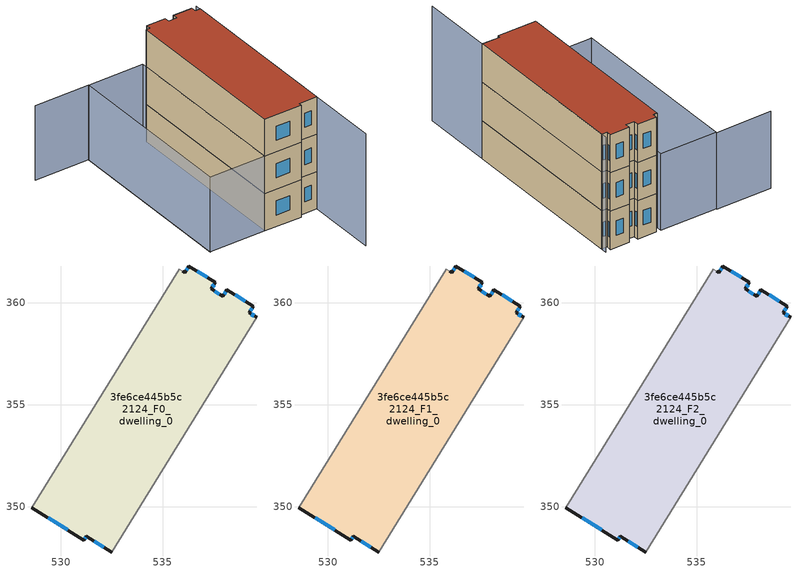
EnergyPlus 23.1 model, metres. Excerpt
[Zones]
3fe6ce445b5c2124_F0_dwelling_0
 floor ground (EU_floor_Construction): 538.16,360.64 539.45,359.83 539.25,359.51 539.61,359.29 532.49,347.77 531.25,348.54 531.13,348.35 528.58,349.95 535.82,361.66 535.99,361.55 536.09,361.49 536.29,361.81 537.59,361 537.39,360.68 537.96,360.32 z0
 wall outside (EU_wall_Construction): 539.61,359.29 539.25,359.51 539.45,359.83 538.16,360.64 537.96,360.32 537.39,360.68 537.59,361 536.29,361.81 536.09,361.49 535.99,361.55 / 528.58,349.95 531.13,348.35 531.25,348.54 532.49,347.77 z0:3
 wall adiabatic (EU_wall_Construction): 532.49,347.77 539.61,359.29 / 535.99,361.55 535.82,361.66 528.58,349.95 z0:3
 window (EU_Window_Construction): 537.78,360.43 537.56,360.57 / 538.09,360.54 538.02,360.42 / 539.05,360.08 538.56,360.39 / 539.31,359.61 539.39,359.73 / 539.5,359.36 539.36,359.44 / 531.64,348.3 532.11,348.01 / 531.17,348.41 531.22,348.48 / 529.38,349.45 530.34,348.85 / 536.23,361.71 536.15,361.59 / 537.18,361.25 536.69,361.56 / 537.45,360.78 537.52,360.9 z0.93:2.07
3fe6ce445b5c2124_F1_dwelling_0
 floor to 3fe6ce445b5c2124_F0_dwelling_0 (EU_floor_Construction): 538.16,360.64 539.45,359.83 539.25,359.51 539.61,359.29 532.49,347.77 531.25,348.54 531.13,348.35 528.58,349.95 535.82,361.66 535.99,361.55 536.09,361.49 536.29,361.81 537.59,361 537.39,360.68 537.96,360.32 z3
 wall outside (EU_wall_Construction): 539.61,359.29 539.25,359.51 539.45,359.83 538.16,360.64 537.96,360.32 537.39,360.68 537.59,361 536.29,361.81 536.09,361.49 535.99,361.55 / 528.58,349.95 531.13,348.35 531.25,348.54 532.49,347.77 z3:6
 wall adiabatic (EU_wall_Construction): 532.49,347.77 539.61,359.29 / 535.99,361.55 535.82,361.66 528.58,349.95 z3:6
 window (EU_Window_Construction): 537.78,360.43 537.56,360.57 / 538.09,360.54 538.02,360.42 / 539.05,360.08 538.56,360.39 / 539.31,359.61 539.39,359.73 / 539.5,359.36 539.36,359.44 / 531.64,348.3 532.11,348.01 / 531.17,348.41 531.22,348.48 / 529.38,349.45 530.34,348.85 / 536.23,361.71 536.15,361.59 / 537.18,361.25 536.69,361.56 / 537.45,360.78 537.52,360.9 z3.93:5.07
3fe6ce445b5c2124_F2_dwelling_0
 floor to 3fe6ce445b5c2124_F1_dwelling_0 (EU_floor_Construction): 538.16,360.64 539.45,359.83 539.25,359.51 539.61,359.29 532.49,347.77 531.25,348.54 531.13,348.35 528.58,349.95 535.82,361.66 535.99,361.55 536.09,361.49 536.29,361.81 537.59,361 537.39,360.68 537.96,360.32 z6
 wall outside (EU_wall_Construction): 539.61,359.29 539.25,359.51 539.45,359.83 538.16,360.64 537.96,360.32 537.39,360.68 537.59,361 536.29,361.81 536.09,361.49 535.99,361.55 / 528.58,349.95 531.13,348.35 531.25,348.54 532.49,347.77 z6:9
 wall adiabatic (EU_wall_Construction): 532.49,347.77 539.61,359.29 / 535.99,361.55 535.82,361.66 528.58,349.95 z6:9
 window (EU_Window_Construction): 537.78,360.43 537.56,360.57 / 538.09,360.54 538.02,360.42 / 539.05,360.08 538.56,360.39 / 539.31,359.61 539.39,359.73 / 539.5,359.36 539.36,359.44 / 531.64,348.3 532.11,348.01 / 531.17,348.41 531.22,348.48 / 529.38,349.45 530.34,348.85 / 536.23,361.71 536.15,361.59 / 537.18,361.25 536.69,361.56 / 537.45,360.78 537.52,360.9 z6.93:8.07
 roof outside (EU_roof_Construction): 532.49,347.77 539.61,359.29 539.25,359.51 539.45,359.83 538.16,360.64 537.96,360.32 537.39,360.68 537.59,361 536.29,361.81 536.09,361.49 535.99,361.55 535.82,361.66 528.58,349.95 531.13,348.35 531.25,348.54 z9
shading: 529.5,342.92 539.85,359.67 z0:9; 528.44,366.72 532.2,364.39 / 532.2,364.39 524.74,352.32 / 536.03,361.99 528.58,349.95 / 528.58,349.95 524.74,352.32 / 524.74,352.32 532.19,364.37 / 532.19,364.37 536.03,361.99 z0:6
[Building]
EU S2 Campaign: North Axis=0; Terrain=City; Solar Distribution=FullExterior
[Site:Location]
Montreal-Trudeau.Intl.AP: Latitude=45.4667; Longitude=-73.75; Time Zone=-5; Elevation=36
[SizingPeriod:WeatherFileDays]
AnnualSizingPeriod: Begin Month=1; Begin Day of Month=1; End Month=12; End Day of Month=31; Day of Week for Start Day=Monday; Use Weather File Daylight Saving Period=No; Use Weather File Rain and Snow Indicators=No
[MATERIAL]
EU_InternalMass_Material: Roughness=MediumRough; Thickness=0.1; Conductivity=1; Density=1800; Specific Heat=900; Thermal Absorptance=0.9; Solar Absorptance=0.7; Visible Absorptance=0.7
[MATERIAL:NOMASS] Roughness=MediumRough; Thermal Absorptance=0.9; Solar Absorptance=0.7; Visible Absorptance=0.7
Name | Thermal Resistance
EU_wall_NoMass; EU_floor_NoMass | 1.51479
EU_roof_NoMass | 2.84114
[WINDOWMATERIAL:SIMPLEGLAZINGSYSTEM]
EU_Window_SimpleGlazing: UFactor=3.53504; Solar Heat Gain Coefficient=0.8; Visible Transmittance=0.8
[CONSTRUCTION]
EU_wall_Construction: EU_wall_NoMass
EU_roof_Construction: EU_roof_NoMass
EU_floor_Construction: EU_floor_NoMass
EU_Window_Construction: EU_Window_SimpleGlazing
EU_InternalMass_Construction: EU_InternalMass_Material
[ZONE] Type=1; Multiplier=1; Ceiling Height=autocalculate; Floor Area=autocalculate; Part of Total Floor Area=Yes
Name | Volume
3fe6ce445b5c2124_F0_dwelling_0 | 187.117
3fe6ce445b5c2124_F1_dwelling_0; 3fe6ce445b5c2124_F2_dwelling_0 | 187.118
[INTERNALMASS] Construction=EU_InternalMass_Construction; Surface Area=62.373
Name | Zone or ZoneList
3fe6ce445b5c2124_F0_dwelling_0_EU_InternalMass | 3fe6ce445b5c2124_F0_dwelling_0
3fe6ce445b5c2124_F1_dwelling_0_EU_InternalMass | 3fe6ce445b5c2124_F1_dwelling_0
3fe6ce445b5c2124_F2_dwelling_0_EU_InternalMass | 3fe6ce445b5c2124_F2_dwelling_0
[OTHEREQUIPMENT] Fuel Type=Electricity; Design Level Calculation Method=Watts/Area; Power per Zone Floor Area=1; Fraction Latent=0; Fraction Radiant=0; Fraction Lost=0; Carbon Dioxide Generation Rate=0; EndUse Subcategory=EU_Step8_InternalGains
Name | Zone or ZoneList or Space or SpaceList | Schedule
EU_Step8_InternalGain_3fe6ce445b5c2124_F0_dwelling_0_f000 | 3fe6ce445b5c2124_F0_dwelling_0 | EU_Step8_GainSchedule_3fe6ce445b5c2124_F0_dwelling_0_f000
EU_Step8_InternalGain_3fe6ce445b5c2124_F1_dwelling_0_f000 | 3fe6ce445b5c2124_F1_dwelling_0 | EU_Step8_GainSchedule_3fe6ce445b5c2124_F1_dwelling_0_f000
EU_Step8_InternalGain_3fe6ce445b5c2124_F2_dwelling_0_f000 | 3fe6ce445b5c2124_F2_dwelling_0 | EU_Step8_GainSchedule_3fe6ce445b5c2124_F2_dwelling_0_f000
[ZONEVENTILATION:DESIGNFLOWRATE] Schedule=EU_AlwaysOn; Design Flow Rate Calculation Method=AirChanges/Hour; Air Changes per Hour=0.775154; Ventilation Type=Natural; Fan Pressure Rise=0; Fan Total Efficiency=1; Constant Term Coefficient=1; Temperature Term Coefficient=0; Velocity Term Coefficient=0; Velocity Squared Term Coefficient=0; Minimum Indoor Temperature=-100; Maximum Indoor Temperature=100; Delta Temperature=-100; Minimum Outdoor Temperature=-100; Maximum Outdoor Temperature=100; Maximum Wind Speed=40
Name | Zone or ZoneList or Space or SpaceList
EU_ConstantAir_3fe6ce445b5c2124_F0_dwelling_0 | 3fe6ce445b5c2124_F0_dwelling_0
EU_ConstantAir_3fe6ce445b5c2124_F1_dwelling_0 | 3fe6ce445b5c2124_F1_dwelling_0
EU_ConstantAir_3fe6ce445b5c2124_F2_dwelling_0 | 3fe6ce445b5c2124_F2_dwelling_0
[HVACTEMPLATE:THERMOSTAT] Constant Heating Setpoint=20; Constant Cooling Setpoint=50
EU_HeatOnly_3fe6ce445b5c2124_F0_dwelling_0; EU_HeatOnly_3fe6ce445b5c2124_F1_dwelling_0; EU_HeatOnly_3fe6ce445b5c2124_F2_dwelling_0
[HVACTEMPLATE:ZONE:IDEALLOADSAIRSYSTEM] System Availability Schedule=EU_AlwaysOn; Maximum Heating Supply Air Temperature=50; Minimum Cooling Supply Air Temperature=13; Maximum Heating Supply Air Humidity Ratio=0.0156; Minimum Cooling Supply Air Humidity Ratio=0.0077; Heating Limit=NoLimit; Cooling Limit=NoLimit; Heating Availability Schedule=EU_AlwaysOn; Cooling Availability Schedule=EU_CoolingOff; Dehumidification Control Type=ConstantSensibleHeatRatio; Cooling Sensible Heat Ratio=0.7; Dehumidification Setpoint=60; Humidification Control Type=None; Humidification Setpoint=30; Outdoor Air Method=None; Outdoor Air Flow Rate per Person=0.00944; Outdoor Air Flow Rate per Zone Floor Area=0; Outdoor Air Flow Rate per Zone=0; Demand Controlled Ventilation Type=None; Outdoor Air Economizer Type=NoEconomizer; Heat Recovery Type=None; Sensible Heat Recovery Effectiveness=0.7; Latent Heat Recovery Effectiveness=0.65
Name | Template Thermostat
3fe6ce445b5c2124_F0_dwelling_0 | EU_HeatOnly_3fe6ce445b5c2124_F0_dwelling_0
3fe6ce445b5c2124_F1_dwelling_0 | EU_HeatOnly_3fe6ce445b5c2124_F1_dwelling_0
3fe6ce445b5c2124_F2_dwelling_0 | EU_HeatOnly_3fe6ce445b5c2124_F2_dwelling_0
[SIZING:ZONE] Zone Cooling Design Supply Air Temperature Input Method=SupplyAirTemperature; Zone Cooling Design Supply Air Temperature=13; Zone Heating Design Supply Air Temperature Input Method=SupplyAirTemperature; Zone Heating Design Supply Air Temperature=50; Zone Cooling Design Supply Air Humidity Ratio=0.008; Zone Heating Design Supply Air Humidity Ratio=0.008; Cooling Design Air Flow Method=DesignDay; Cooling Design Air Flow Rate=0; Cooling Minimum Air Flow per Zone Floor Area=0.000762; Cooling Minimum Air Flow=0; Cooling Minimum Air Flow Fraction=0.2; Heating Design Air Flow Method=DesignDay; Heating Design Air Flow Rate=0; Heating Maximum Air Flow per Zone Floor Area=0.002032; Heating Maximum Air Flow=0.141576; Heating Maximum Air Flow Fraction=0.3; Account for Dedicated Outdoor Air System=No; Dedicated Outdoor Air System Control Strategy=NeutralSupplyAir; Dedicated Outdoor Air Low Setpoint Temperature for Design=autosize; Dedicated Outdoor Air High Setpoint Temperature for Design=autosize; Zone Load Sizing Method=Sensible Load Only No Latent Load; Zone Latent Cooling Design Supply Air Humidity Ratio Input Method=HumidityRatioDifference; Zone Cooling Design Supply Air Humidity Ratio Difference=0.005; Zone Latent Heating Design Supply Air Humidity Ratio Input Method=HumidityRatioDifference; Zone Humidification Design Supply Air Humidity Ratio Difference=0.005
3fe6ce445b5c2124_F0_dwelling_0; 3fe6ce445b5c2124_F1_dwelling_0; 3fe6ce445b5c2124_F2_dwelling_0
[SCHEDULE:CONSTANT]
Name | Hourly Value
EU_AlwaysOn | 1
EU_CoolingOff | 0
[SCHEDULE:FILE] Column Number=1; Rows to Skip at Top=0; Number of Hours of Data=8760; Column Separator=Comma; Interpolate to Timestep=No; Minutes per Item=60; Adjust Schedule for Daylight Savings=Yes
Name | File
EU_Step8_GainSchedule_3fe6ce445b5c2124_F0_dwelling_0_f000 | ../../schedules/3fe6ce445b5c2124/3fe6ce445b5c2124_F0_dwelling_0_f000_gain.csv
EU_Step8_GainSchedule_3fe6ce445b5c2124_F1_dwelling_0_f000 | ../../schedules/3fe6ce445b5c2124/3fe6ce445b5c2124_F1_dwelling_0_f000_gain.csv
EU_Step8_GainSchedule_3fe6ce445b5c2124_F2_dwelling_0_f000 | ../../schedules/3fe6ce445b5c2124/3fe6ce445b5c2124_F2_dwelling_0_f000_gain.csv
